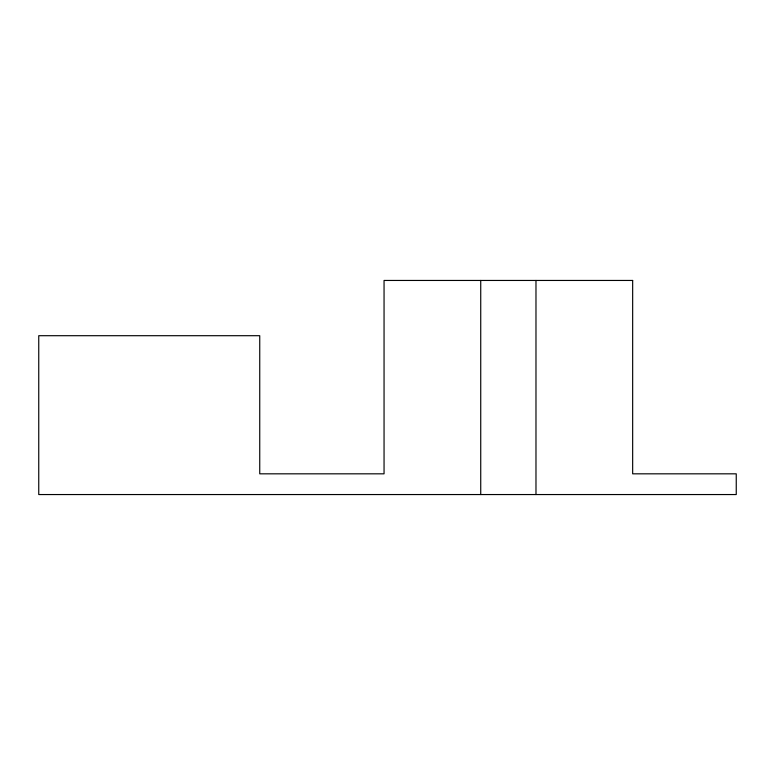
<?xml version="1.0" encoding="UTF-8"?>
<svg xmlns="http://www.w3.org/2000/svg" width="775" height="775" viewBox="0 0 775 775"><rect width="100%" height="100%" fill="white"/><g stroke="black" fill="none" stroke-linecap="round" stroke-linejoin="round"><path stroke-width="1.16" d="M535.98 280.453L535.98 494.547M480.733 280.453L480.733 494.547M632.662 280.453L384.051 280.453L384.051 473.825L259.741 473.825L259.741 335.701L38.75 335.701L38.75 494.547L736.25 494.547L736.25 473.825L632.662 473.825L632.662 280.453"/></g></svg>
